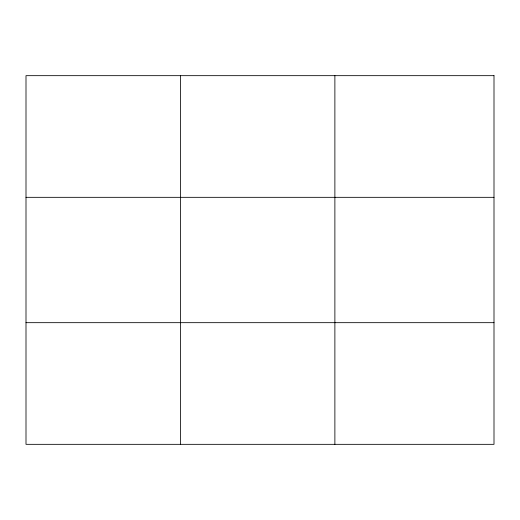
<?xml version="1.0" encoding="UTF-8"?>
<svg xmlns="http://www.w3.org/2000/svg" width="520" height="520" viewBox="0 0 520 520"><rect width="100%" height="100%" fill="white"/><g stroke="black" fill="none" stroke-linecap="round" stroke-linejoin="round"><path stroke-width="0.78" d="M180.44 75.666L180.44 444.334M334.88 75.666L334.88 444.334M26 197.327L494 197.327M26 322.673L494 322.673M494 75.666L494 444.334L26 444.334L26 75.666L494 75.666"/></g></svg>
